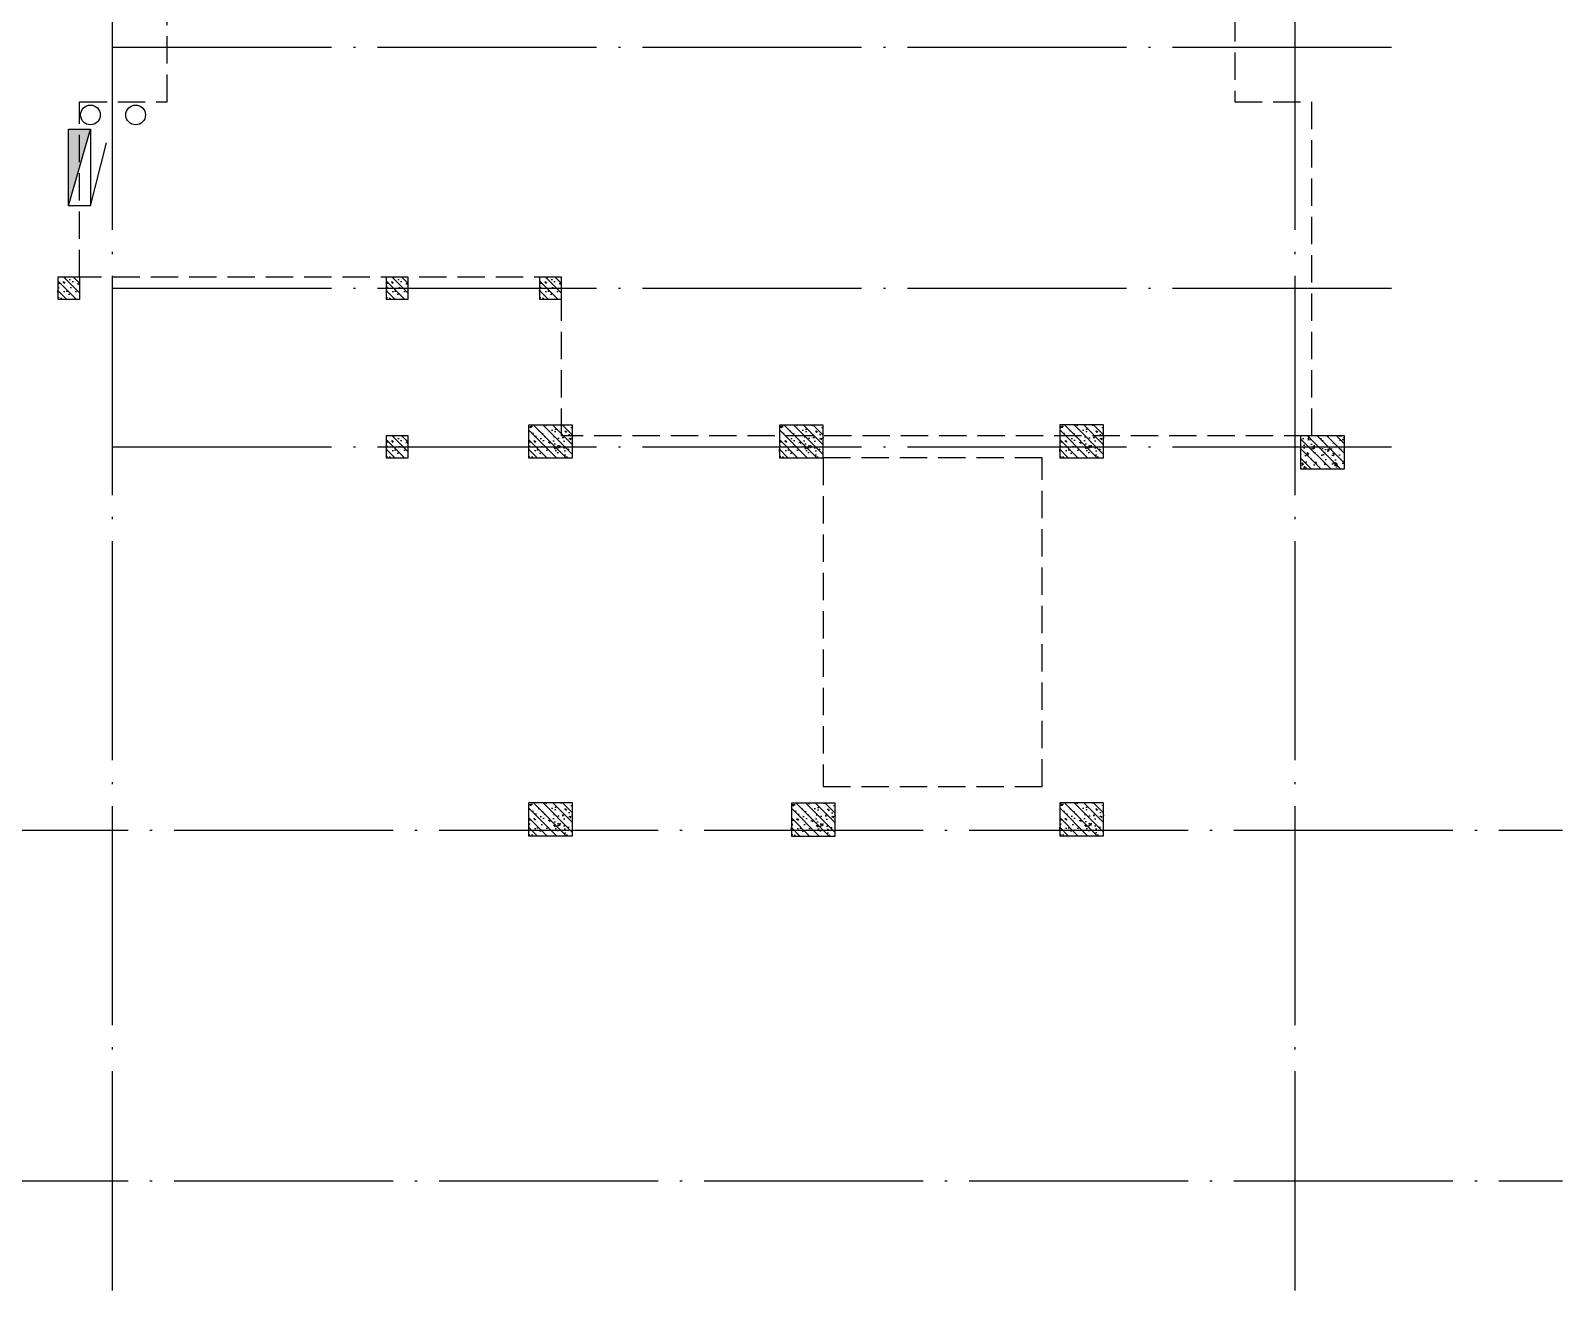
# Model space of a CAD drawing. Extents: x 6843040 to 15500510, y -6507076 to -4940511.
# Drawn here: x 7767250 to 7781238, y -5554702 to -5543202 of the extents above; entities that cross this region are included whole.
import ezdxf

# ---------------------------------------------------------------- set-up
doc = ezdxf.new("R2010")
doc.units = 0
doc.header["$LTSCALE"] = 1000
doc.header["$MEASUREMENT"] = 0
doc.linetypes.add('DASH', pattern=[0.35, 0.25, -0.1])
doc.linetypes.add('DOTE', pattern=[2.42, 2, -0.2, 0.02, -0.2])
for name, color, linetype in [('AXIS', 3, 'Continuous'), ('COLUMN', 10, 'Continuous'), ('DOTE', 8, 'DOTE'), ('EQUIP_消火栓', 7, 'Continuous'), ('FLOOR', 9, 'Continuous'), ('plan-1', 40, 'Continuous'), ('PUB_HATCH', 8, 'Continuous'), ('VPIPE-消防', 1, 'Continuous')]:
    doc.layers.add(name, color=color, linetype=linetype)

# ---------------------------------------------------------------- blocks, each defined once
blk = doc.blocks.new('1GZ')
at = {"layer": 'PUB_HATCH'}
h = blk.add_hatch(dxfattribs=at)
h.set_pattern_fill('钢筋混凝土', color=256, scale=25, angle=90, style=0)
h.set_pattern_definition([(134.999998, (82778.195, -478917.32), (-44.194175, -44.194172), []), (140, (82778.2, -478917.32), (15.68804, 179.315045), [18.75, -206.25]), (85, (82778.2, -478917.32), (-188.048035, -34.68783), [15, -165]), (190.4514, (82779.5, -478902.38), (-172.35988, 144.62735), [15.93505, -175.28553]), (136.1842, (82728.2, -478917.32), (41.37976, 266.81026), [28.125, -309.375]), (186.6356, (82731.64, -478895.09), (-243.52946, 233.66568), [23.90257, -262.92825]), (81.1842, (82728.2, -478917.32), (-243.52964, 233.6655), [22.5, -247.5]), (111, (82740.7, -478892.32), (100.65473, 149.22676), [18.75, -206.25]), (56, (82740.7, -478892.32), (-181.28751, 60.82884), [15, -165]), (161.4514, (82749.08, -478879.88), (-80.63262, 210.05566), [15.93505, -175.28553]), (127.499998, (82778.195, -478917.32), (-83.223463, 3.039967), [0, -163, 0, -167.5, 0, -165.625]), (97.499998, (82778.195, -478917.32), (-98.602926, 65.767388), [0, -95.5, 0, -159.25, 0, -63.125]), (57.499998, (82778.195, -478973.07), (5.638722, 133.455609), [0, -62.5, 0, -195, 0, -258.75]), (47.499998, (82778.2, -478998.07), (-25.02624, 145.796543), [0, -81.25, 0, -129.5, 0, -183.75])])
edge = h.paths.add_edge_path()
edge.add_line((389195, -211436), (388995, -211436))
edge.add_line((389195, -211436), (389195, -211236))
edge.add_line((389195, -211236), (388995, -211236))
edge.add_line((388995, -211236), (388995, -211436))
h = blk.add_hatch(dxfattribs=at)
h.set_pattern_fill('钢筋混凝土', color=256, scale=25, angle=90, style=0)
h.set_pattern_definition([(134.999998, (85778.19, -478917.32), (-44.194175, -44.194172), []), (140, (85778.19, -478917.32), (15.68804, 179.315045), [18.75, -206.25]), (85, (85778.19, -478917.32), (-188.048035, -34.68783), [15, -165]), (190.4514, (85779.5, -478902.38), (-172.35988, 144.62735), [15.93505, -175.28553]), (136.1842, (85728.2, -478917.32), (41.37976, 266.81026), [28.125, -309.375]), (186.6356, (85731.64, -478895.09), (-243.52946, 233.66568), [23.90257, -262.92825]), (81.1842, (85728.2, -478917.32), (-243.52964, 233.6655), [22.5, -247.5]), (111, (85740.69, -478892.32), (100.65473, 149.22676), [18.75, -206.25]), (56, (85740.69, -478892.32), (-181.28751, 60.82884), [15, -165]), (161.4514, (85749.08, -478879.88), (-80.63262, 210.05566), [15.93505, -175.28553]), (127.499998, (85778.19, -478917.32), (-83.223463, 3.039967), [0, -163, 0, -167.5, 0, -165.625]), (97.499998, (85778.19, -478917.32), (-98.602926, 65.767388), [0, -95.5, 0, -159.25, 0, -63.125]), (57.499998, (85778.19, -478973.07), (5.638722, 133.455609), [0, -62.5, 0, -195, 0, -258.75]), (47.499998, (85778.19, -478998.07), (-25.02624, 145.796543), [0, -81.25, 0, -129.5, 0, -183.75])])
edge = h.paths.add_edge_path()
edge.add_line((392195, -211436), (391995, -211436))
edge.add_line((392195, -211436), (392195, -211236))
edge.add_line((392195, -211236), (391995, -211236))
edge.add_line((391995, -211236), (391995, -211436))
h = blk.add_hatch(dxfattribs=at)
h.set_pattern_fill('钢筋混凝土', color=256, scale=25, angle=90, style=0)
h.set_pattern_definition([(134.999998, (87178.19, -478917.32), (-44.194175, -44.194172), []), (140, (87178.19, -478917.32), (15.68804, 179.315045), [18.75, -206.25]), (85, (87178.19, -478917.32), (-188.048035, -34.68783), [15, -165]), (190.4514, (87179.5, -478902.38), (-172.35988, 144.62735), [15.93505, -175.28553]), (136.1842, (87128.2, -478917.32), (41.37976, 266.81026), [28.125, -309.375]), (186.6356, (87131.64, -478895.09), (-243.52946, 233.66568), [23.90257, -262.92825]), (81.1842, (87128.2, -478917.32), (-243.52964, 233.6655), [22.5, -247.5]), (111, (87140.69, -478892.32), (100.65473, 149.22676), [18.75, -206.25]), (56, (87140.69, -478892.32), (-181.28751, 60.82884), [15, -165]), (161.4514, (87149.08, -478879.88), (-80.63262, 210.05566), [15.93505, -175.28553]), (127.499998, (87178.19, -478917.32), (-83.223463, 3.039967), [0, -163, 0, -167.5, 0, -165.625]), (97.499998, (87178.19, -478917.32), (-98.602926, 65.767388), [0, -95.5, 0, -159.25, 0, -63.125]), (57.499998, (87178.19, -478973.07), (5.638722, 133.455609), [0, -62.5, 0, -195, 0, -258.75]), (47.499998, (87178.19, -478998.07), (-25.02624, 145.796543), [0, -81.25, 0, -129.5, 0, -183.75])])
edge = h.paths.add_edge_path()
edge.add_line((393595, -211436), (393395, -211436))
edge.add_line((393595, -211436), (393595, -211236))
edge.add_line((393595, -211236), (393395, -211236))
edge.add_line((393395, -211236), (393395, -211436))
h = blk.add_hatch(dxfattribs=at)
h.set_pattern_fill('钢筋混凝土', color=256, scale=25, angle=90, style=0)
h.set_pattern_definition([(134.999998, (87078.19, -480367.32), (-44.194175, -44.194172), []), (140, (87078.19, -480367.32), (15.68804, 179.315045), [18.75, -206.25]), (85, (87078.19, -480367.32), (-188.048035, -34.68783), [15, -165]), (190.4514, (87079.5, -480352.38), (-172.35988, 144.62735), [15.93505, -175.28553]), (136.1842, (87028.2, -480367.32), (41.37976, 266.81026), [28.125, -309.375]), (186.6356, (87031.64, -480345.09), (-243.52946, 233.66568), [23.90257, -262.92825]), (81.1842, (87028.2, -480367.32), (-243.52964, 233.6655), [22.5, -247.5]), (111, (87040.69, -480342.32), (100.65473, 149.22676), [18.75, -206.25]), (56, (87040.69, -480342.32), (-181.28751, 60.82884), [15, -165]), (161.4514, (87049.08, -480329.88), (-80.63262, 210.05566), [15.93505, -175.28553]), (127.499998, (87078.19, -480367.32), (-83.223463, 3.039967), [0, -163, 0, -167.5, 0, -165.625]), (97.499998, (87078.19, -480367.32), (-98.602926, 65.767388), [0, -95.5, 0, -159.25, 0, -63.125]), (57.499998, (87078.19, -480423.07), (5.638722, 133.455609), [0, -62.5, 0, -195, 0, -258.75]), (47.499998, (87078.19, -480448.07), (-25.02624, 145.796543), [0, -81.25, 0, -129.5, 0, -183.75])])
edge = h.paths.add_edge_path()
edge.add_line((393695, -212886), (393295, -212886))
edge.add_line((393695, -212886), (393695, -212586))
edge.add_line((393695, -212586), (393295, -212586))
edge.add_line((393295, -212586), (393295, -212886))
h = blk.add_hatch(dxfattribs=at)
h.set_pattern_fill('钢筋混凝土', color=256, scale=25, angle=90, style=0)
h.set_pattern_definition([(134.999998, (89368.19, -480367.32), (-44.194175, -44.194172), []), (140, (89368.19, -480367.32), (15.68804, 179.315045), [18.75, -206.25]), (85, (89368.19, -480367.32), (-188.048035, -34.68783), [15, -165]), (190.4514, (89369.5, -480352.38), (-172.35988, 144.62735), [15.93505, -175.28553]), (136.1842, (89318.2, -480367.32), (41.37976, 266.81026), [28.125, -309.375]), (186.6356, (89321.64, -480345.09), (-243.52946, 233.66568), [23.90257, -262.92825]), (81.1842, (89318.2, -480367.32), (-243.52964, 233.6655), [22.5, -247.5]), (111, (89330.69, -480342.32), (100.65473, 149.22676), [18.75, -206.25]), (56, (89330.69, -480342.32), (-181.28751, 60.82884), [15, -165]), (161.4514, (89339.08, -480329.88), (-80.63262, 210.05566), [15.93505, -175.28553]), (127.499998, (89368.19, -480367.32), (-83.223463, 3.039967), [0, -163, 0, -167.5, 0, -165.625]), (97.499998, (89368.19, -480367.32), (-98.602926, 65.767388), [0, -95.5, 0, -159.25, 0, -63.125]), (57.499998, (89368.19, -480423.07), (5.638722, 133.455609), [0, -62.5, 0, -195, 0, -258.75]), (47.499998, (89368.19, -480448.07), (-25.02624, 145.796543), [0, -81.25, 0, -129.5, 0, -183.75])])
edge = h.paths.add_edge_path()
edge.add_line((395985, -212886), (395585, -212886))
edge.add_line((395985, -212886), (395985, -212586))
edge.add_line((395985, -212586), (395585, -212586))
edge.add_line((395585, -212586), (395585, -212886))
h = blk.add_hatch(dxfattribs=at)
h.set_pattern_fill('钢筋混凝土', color=256, scale=25, angle=90, style=0)
h.set_pattern_definition([(134.999998, (91928.19, -480366.92), (-44.194175, -44.194172), []), (140, (91928.19, -480366.92), (15.68804, 179.315045), [18.75, -206.25]), (85, (91928.19, -480366.92), (-188.048035, -34.68783), [15, -165]), (190.4514, (91929.5, -480351.98), (-172.35988, 144.62735), [15.93505, -175.28553]), (136.1842, (91878.2, -480366.92), (41.37976, 266.81026), [28.125, -309.375]), (186.6356, (91881.64, -480344.69), (-243.52946, 233.66568), [23.90257, -262.92825]), (81.1842, (91878.2, -480366.92), (-243.52964, 233.6655), [22.5, -247.5]), (111, (91890.69, -480341.92), (100.65473, 149.22676), [18.75, -206.25]), (56, (91890.69, -480341.92), (-181.28751, 60.82884), [15, -165]), (161.4514, (91899.08, -480329.48), (-80.63262, 210.05566), [15.93505, -175.28553]), (127.499998, (91928.19, -480366.92), (-83.223463, 3.039967), [0, -163, 0, -167.5, 0, -165.625]), (97.499998, (91928.19, -480366.92), (-98.602926, 65.767388), [0, -95.5, 0, -159.25, 0, -63.125]), (57.499998, (91928.19, -480422.67), (5.638722, 133.455609), [0, -62.5, 0, -195, 0, -258.75]), (47.499998, (91928.19, -480447.67), (-25.02624, 145.796543), [0, -81.25, 0, -129.5, 0, -183.75])])
edge = h.paths.add_edge_path()
edge.add_line((398545, -212885), (398145, -212885))
edge.add_line((398545, -212885), (398545, -212585))
edge.add_line((398545, -212585), (398145, -212585))
edge.add_line((398145, -212585), (398145, -212885))
h = blk.add_hatch(dxfattribs=at)
h.set_pattern_fill('钢筋混凝土', color=256, scale=25, angle=90, style=0)
h.set_pattern_definition([(134.999998, (85778.19, -480367.32), (-44.194175, -44.194172), []), (140, (85778.19, -480367.32), (15.68804, 179.315045), [18.75, -206.25]), (85, (85778.19, -480367.32), (-188.048035, -34.68783), [15, -165]), (190.4514, (85779.5, -480352.38), (-172.35988, 144.62735), [15.93505, -175.28553]), (136.1842, (85728.2, -480367.32), (41.37976, 266.81026), [28.125, -309.375]), (186.6356, (85731.64, -480345.09), (-243.52946, 233.66568), [23.90257, -262.92825]), (81.1842, (85728.2, -480367.32), (-243.52964, 233.6655), [22.5, -247.5]), (111, (85740.69, -480342.32), (100.65473, 149.22676), [18.75, -206.25]), (56, (85740.69, -480342.32), (-181.28751, 60.82884), [15, -165]), (161.4514, (85749.08, -480329.88), (-80.63262, 210.05566), [15.93505, -175.28553]), (127.499998, (85778.19, -480367.32), (-83.223463, 3.039967), [0, -163, 0, -167.5, 0, -165.625]), (97.499998, (85778.19, -480367.32), (-98.602926, 65.767388), [0, -95.5, 0, -159.25, 0, -63.125]), (57.499998, (85778.19, -480423.07), (5.638722, 133.455609), [0, -62.5, 0, -195, 0, -258.75]), (47.499998, (85778.19, -480448.07), (-25.02624, 145.796543), [0, -81.25, 0, -129.5, 0, -183.75])])
edge = h.paths.add_edge_path()
edge.add_line((392195, -212886), (391995, -212886))
edge.add_line((392195, -212886), (392195, -212686))
edge.add_line((392195, -212686), (391995, -212686))
edge.add_line((391995, -212686), (391995, -212886))
h = blk.add_hatch(dxfattribs=at)
h.set_pattern_fill('钢筋混凝土', color=256, scale=25, angle=-90, style=0)
h.set_pattern_definition([(314.999998, (706960.884, 54795.72), (44.194175, 44.194172), []), (320, (706960.88, 54795.72), (-15.68804, -179.315045), [18.75, -206.25]), (265, (706960.88, 54795.72), (188.048035, 34.68783), [15, -165]), (10.4514, (706959.58, 54780.78), (172.35988, -144.62735), [15.93505, -175.28553]), (316.1842, (707010.88, 54795.72), (-41.37976, -266.81026), [28.125, -309.375]), (6.6356, (707007.44, 54773.5), (243.52946, -233.66568), [23.90257, -262.92825]), (261.1842, (707010.88, 54795.72), (243.52964, -233.6655), [22.5, -247.5]), (291, (706998.38, 54770.72), (-100.65473, -149.22676), [18.75, -206.25]), (236, (706998.38, 54770.72), (181.28751, -60.82884), [15, -165]), (341.4514, (706990, 54758.29), (80.63262, -210.05566), [15.93505, -175.28553]), (307.499998, (706960.884, 54795.72), (83.223463, -3.039967), [0, -163, 0, -167.5, 0, -165.625]), (277.499998, (706960.88, 54795.72), (98.602926, -65.767388), [0, -95.5, 0, -159.25, 0, -63.125]), (237.499998, (706960.884, 54851.47), (-5.638722, -133.455609), [0, -62.5, 0, -195, 0, -258.75]), (227.499998, (706960.88, 54876.47), (25.02624, -145.796543), [0, -81.25, 0, -129.5, 0, -183.75])])
edge = h.paths.add_edge_path()
edge.add_line((400345, -212686), (400745, -212686))
edge.add_line((400345, -212686), (400345, -212986))
edge.add_line((400345, -212986), (400745, -212986))
edge.add_line((400745, -212986), (400745, -212686))
h = blk.add_hatch(dxfattribs=at)
h.set_pattern_fill('钢筋混凝土', color=256, scale=25, angle=90, style=0)
h.set_pattern_definition([(134.999998, (87078.19, -483817.32), (-44.194175, -44.194172), []), (140, (87078.19, -483817.32), (15.68804, 179.315045), [18.75, -206.25]), (85, (87078.19, -483817.32), (-188.048035, -34.68783), [15, -165]), (190.4514, (87079.5, -483802.38), (-172.35988, 144.62735), [15.93505, -175.28553]), (136.1842, (87028.2, -483817.32), (41.37976, 266.81026), [28.125, -309.375]), (186.6356, (87031.64, -483795.09), (-243.52946, 233.66568), [23.90257, -262.92825]), (81.1842, (87028.2, -483817.32), (-243.52964, 233.6655), [22.5, -247.5]), (111, (87040.69, -483792.32), (100.65473, 149.22676), [18.75, -206.25]), (56, (87040.69, -483792.32), (-181.28751, 60.82884), [15, -165]), (161.4514, (87049.08, -483779.88), (-80.63262, 210.05566), [15.93505, -175.28553]), (127.499998, (87078.19, -483817.32), (-83.223463, 3.039967), [0, -163, 0, -167.5, 0, -165.625]), (97.499998, (87078.19, -483817.32), (-98.602926, 65.767388), [0, -95.5, 0, -159.25, 0, -63.125]), (57.499998, (87078.19, -483873.07), (5.638722, 133.455609), [0, -62.5, 0, -195, 0, -258.75]), (47.499998, (87078.19, -483898.07), (-25.02624, 145.796543), [0, -81.25, 0, -129.5, 0, -183.75])])
edge = h.paths.add_edge_path()
edge.add_line((393695, -216336), (393295, -216336))
edge.add_line((393695, -216336), (393695, -216036))
edge.add_line((393695, -216036), (393295, -216036))
edge.add_line((393295, -216036), (393295, -216336))
h = blk.add_hatch(dxfattribs=at)
h.set_pattern_fill('钢筋混凝土', color=256, scale=25, angle=90, style=0)
h.set_pattern_definition([(134.999998, (89478.19, -483819.626), (-44.194175, -44.194172), []), (140, (89478.19, -483819.63), (15.68804, 179.315045), [18.75, -206.25]), (85, (89478.19, -483819.63), (-188.048035, -34.68783), [15, -165]), (190.4514, (89479.5, -483804.68), (-172.35988, 144.62735), [15.93505, -175.28553]), (136.1842, (89428.19, -483819.63), (41.37976, 266.81026), [28.125, -309.375]), (186.6356, (89431.64, -483797.4), (-243.52946, 233.66568), [23.90257, -262.92825]), (81.1842, (89428.2, -483819.63), (-243.52964, 233.6655), [22.5, -247.5]), (111, (89440.69, -483794.63), (100.65473, 149.22676), [18.75, -206.25]), (56, (89440.69, -483794.63), (-181.28751, 60.82884), [15, -165]), (161.4514, (89449.08, -483782.19), (-80.63262, 210.05566), [15.93505, -175.28553]), (127.499998, (89478.19, -483819.626), (-83.223463, 3.039967), [0, -163, 0, -167.5, 0, -165.625]), (97.499998, (89478.19, -483819.63), (-98.602926, 65.767388), [0, -95.5, 0, -159.25, 0, -63.125]), (57.499998, (89478.19, -483875.376), (5.638722, 133.455609), [0, -62.5, 0, -195, 0, -258.75]), (47.499998, (89478.19, -483900.38), (-25.02624, 145.796543), [0, -81.25, 0, -129.5, 0, -183.75])])
edge = h.paths.add_edge_path()
edge.add_line((396095, -216338), (395695, -216338))
edge.add_line((396095, -216338), (396095, -216038))
edge.add_line((396095, -216038), (395695, -216038))
edge.add_line((395695, -216038), (395695, -216338))
h = blk.add_hatch(dxfattribs=at)
h.set_pattern_fill('钢筋混凝土', color=256, scale=25, angle=90, style=0)
h.set_pattern_definition([(134.999998, (91928.19, -483816.92), (-44.194175, -44.194172), []), (140, (91928.19, -483816.92), (15.68804, 179.315045), [18.75, -206.25]), (85, (91928.19, -483816.92), (-188.048035, -34.68783), [15, -165]), (190.4514, (91929.5, -483801.98), (-172.35988, 144.62735), [15.93505, -175.28553]), (136.1842, (91878.2, -483816.92), (41.37976, 266.81026), [28.125, -309.375]), (186.6356, (91881.64, -483794.69), (-243.52946, 233.66568), [23.90257, -262.92825]), (81.1842, (91878.2, -483816.92), (-243.52964, 233.6655), [22.5, -247.5]), (111, (91890.69, -483791.92), (100.65473, 149.22676), [18.75, -206.25]), (56, (91890.69, -483791.92), (-181.28751, 60.82884), [15, -165]), (161.4514, (91899.08, -483779.48), (-80.63262, 210.05566), [15.93505, -175.28553]), (127.499998, (91928.19, -483816.92), (-83.223463, 3.039967), [0, -163, 0, -167.5, 0, -165.625]), (97.499998, (91928.19, -483816.92), (-98.602926, 65.767388), [0, -95.5, 0, -159.25, 0, -63.125]), (57.499998, (91928.19, -483872.67), (5.638722, 133.455609), [0, -62.5, 0, -195, 0, -258.75]), (47.499998, (91928.19, -483897.67), (-25.02624, 145.796543), [0, -81.25, 0, -129.5, 0, -183.75])])
edge = h.paths.add_edge_path()
edge.add_line((398545, -216335), (398145, -216335))
edge.add_line((398545, -216335), (398545, -216035))
edge.add_line((398545, -216035), (398145, -216035))
edge.add_line((398145, -216035), (398145, -216335))
at = {"layer": 'COLUMN'}
for points in [[(388995, -211436), (389195, -211436), (389195, -211236), (388995, -211236)], [(391995, -211436), (392195, -211436), (392195, -211236), (391995, -211236)], [(393395, -211436), (393595, -211436), (393595, -211236), (393395, -211236)], [(393295, -212886), (393695, -212886), (393695, -212586), (393295, -212586)], [(395585, -212886), (395985, -212886), (395985, -212586), (395585, -212586)], [(398145, -212885), (398545, -212885), (398545, -212585), (398145, -212585)], [(391995, -212886), (392195, -212886), (392195, -212686), (391995, -212686)], [(400745, -212686), (400345, -212686), (400345, -212986), (400745, -212986)], [(393295, -216336), (393695, -216336), (393695, -216036), (393295, -216036)], [(395695, -216338), (396095, -216338), (396095, -216038), (395695, -216038)], [(398145, -216335), (398545, -216335), (398545, -216035), (398145, -216035)]]:
    blk.add_lwpolyline(points, close=True, dxfattribs=at)
blk = doc.blocks.new('$TWTSYS$00000508')
for p, q in [((-0.5, 0.5), (0.324, 1.224)), ((-0.5, 0.5), (-0.5, -0.5)), ((-0.5, -0.5), (0.5, 0.5)), ((0.5, 0.5), (-0.5, 0.5)), ((0.5, -0.5), (0.5, 0.5)), ((-0.5, -0.5), (0.5, -0.5))]:
    blk.add_line(p, q)
blk.add_solid([(0.5, -0.5), (0.5, 0.5), (-0.5, -0.5)])
blk = doc.blocks.new('一层排水消防0922')
at = {"layer": 'VPIPE-消防'}
for centre in [(7767796, -5543972), (7768209, -5543972)]:
    blk.add_circle(centre, 90, dxfattribs=at)
at = {"layer": 'EQUIP_消火栓', "xscale": 700, "yscale": -200, "zscale": 700, "rotation": 90.00000500895635}
blk.add_blockref('$TWTSYS$00000508', (7767697, -5544452), dxfattribs=at)

msp = doc.modelspace()

# ---------------------------------------------------------------- linework, layer by layer
at = {"layer": 'AXIS', "linetype": 'DASH'}
msp.add_lwpolyline([(7774487.4, -5547102.4), (7774487.4, -5550102.9), (7776487.4, -5550102.9), (7776487.4, -5547102.4)], close=True, dxfattribs=at)
at = {"layer": 'DOTE'}
for p, q in [((7767997.4, -5554702), (7767997.4, -5485702.5)), ((7778797.4, -5554702), (7778797.4, -5485702.5)), ((7767997.4, -5543352.4), (7779797.4, -5543352.4)), ((7767997.4, -5545552.4), (7779797.4, -5545552.4)), ((7767997.4, -5547002.4), (7779797.4, -5547002.4)), ((7640299.5, -5550502), (7781238.3, -5550502)), ((7640299.5, -5553702), (7781238.3, -5553702))]:
    msp.add_line(p, q, dxfattribs=at)
at = {"layer": 'FLOOR', "linetype": 'DASH'}
msp.add_lwpolyline([(7767697.4, -5535602.5), (7774097.4, -5535602.5), (7774097.4, -5543052.4), (7778247.4, -5543052.4), (7778247.4, -5543852), (7778947.4, -5543852.4), (7778947.4, -5546902.4), (7772097.4, -5546902.4), (7772097.4, -5545452.4), (7767697.4, -5545452.4), (7767697.4, -5543852), (7768497.4, -5543852), (7768497.4, -5542852), (7767697.4, -5542852)], close=True, dxfattribs=at)

# ---------------------------------------------------------------- block references
msp.add_blockref('1GZ', (7378502.9, -5334216.6))
at = {"layer": 'plan-1'}
msp.add_blockref('一层排水消防0922', (0, 0), dxfattribs=at)

doc.saveas('drawing.dxf')
